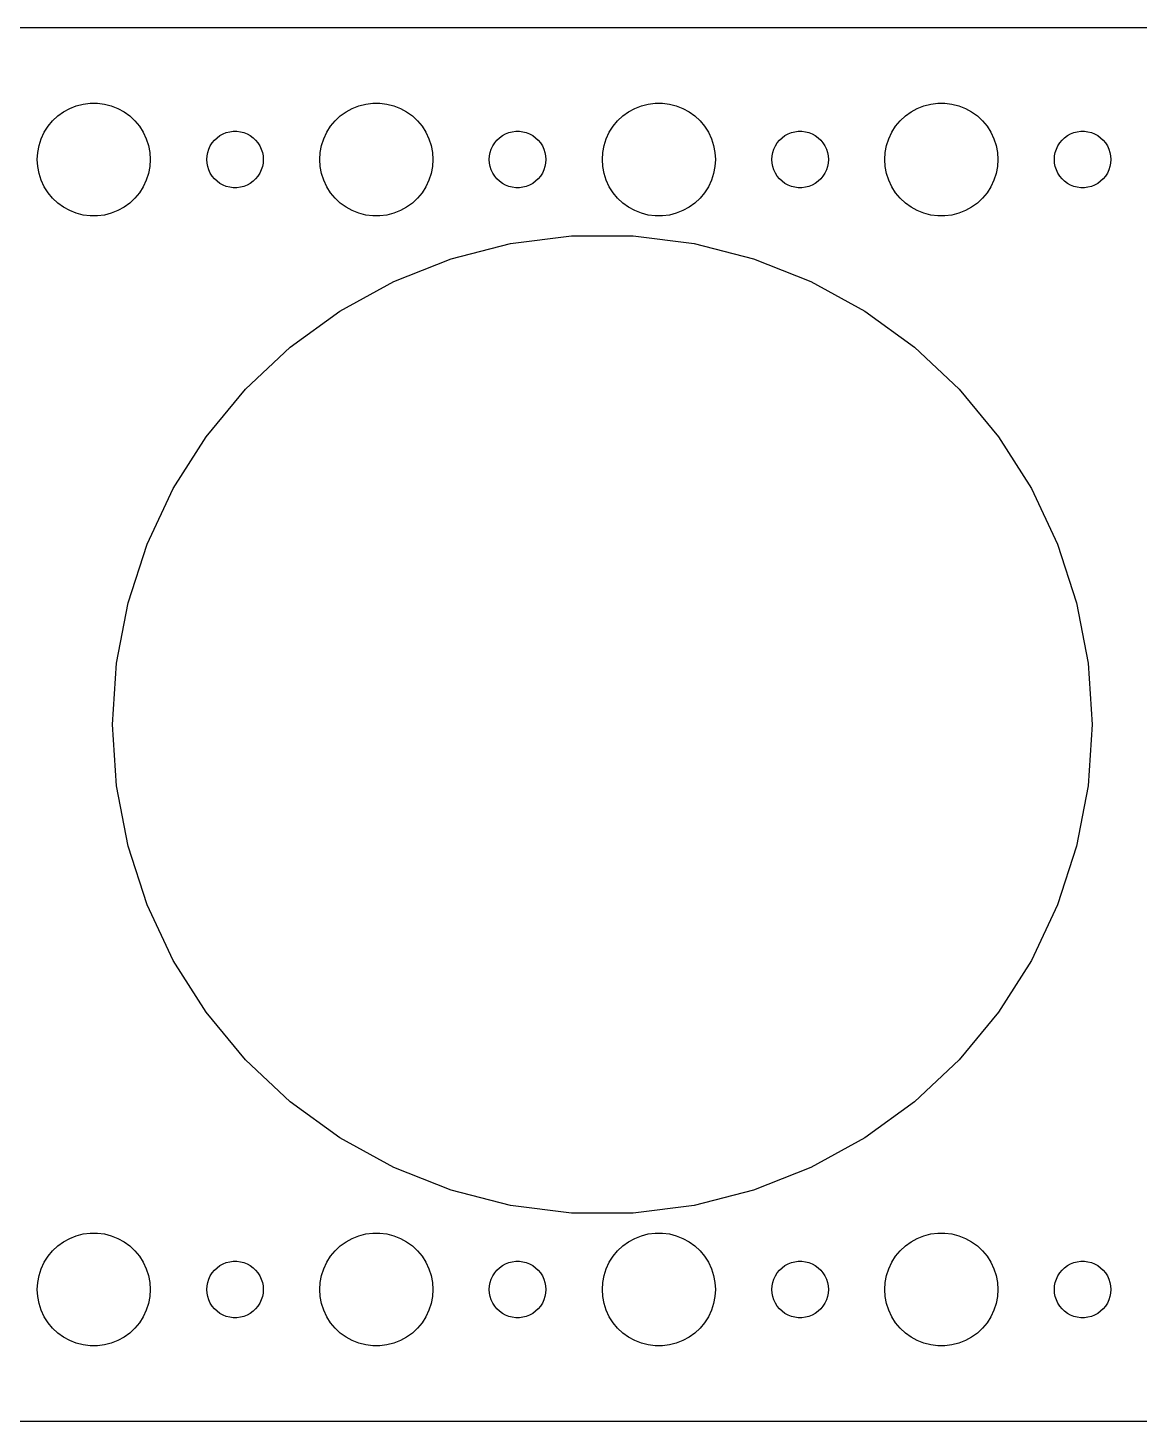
# Model space of a CAD drawing. Header units: metres. Extents: x -157 to 157, y -37 to 37.
# Drawn here: x 26.5 to 85.5, y -37 to 37 of the extents above; entities that cross this region are included whole.
import ezdxf

# ---------------------------------------------------------------- set-up
doc = ezdxf.new("R2010")
doc.units = ezdxf.units.M

msp = doc.modelspace()

# ---------------------------------------------------------------- linework, layer by layer
for p, q in [((152.314, 36.9901), (-152.314, 36.9901)), ((28.3925, 32.533), (28.7227, 32.7145)), ((28.7227, 32.7145), (29.0729, 32.8532)), ((29.0729, 32.8532), (29.4379, 32.9469)), ((29.4379, 32.9469), (29.8116, 32.9941)), ((29.8116, 32.9941), (30.1884, 32.9941)), ((30.1884, 32.9941), (30.5621, 32.9469)), ((30.5621, 32.9469), (30.927, 32.8532)), ((30.927, 32.8532), (31.2773, 32.7145)), ((31.2773, 32.7145), (31.6075, 32.533)), ((43.3925, 32.533), (43.7227, 32.7145)), ((43.7227, 32.7145), (44.0729, 32.8532)), ((44.0729, 32.8532), (44.4379, 32.9469)), ((44.4379, 32.9469), (44.8116, 32.9941)), ((44.8116, 32.9941), (45.1884, 32.9941)), ((45.1884, 32.9941), (45.5621, 32.9469)), ((45.5621, 32.9469), (45.927, 32.8532)), ((45.927, 32.8532), (46.2773, 32.7145)), ((46.2773, 32.7145), (46.6075, 32.533)), ((58.3925, 32.533), (58.7227, 32.7145)), ((58.7227, 32.7145), (59.0729, 32.8532)), ((59.0729, 32.8532), (59.4379, 32.9469)), ((59.4379, 32.9469), (59.8116, 32.9941)), ((59.8116, 32.9941), (60.1884, 32.9941)), ((60.1884, 32.9941), (60.5621, 32.9469)), ((60.5621, 32.9469), (60.927, 32.8532)), ((60.927, 32.8532), (61.2773, 32.7145)), ((61.2773, 32.7145), (61.6075, 32.533)), ((73.3925, 32.533), (73.7227, 32.7145)), ((73.7227, 32.7145), (74.073, 32.8532)), ((74.073, 32.8532), (74.4379, 32.9469)), ((74.4379, 32.9469), (74.8116, 32.9941)), ((74.8116, 32.9941), (75.1884, 32.9941)), ((75.1884, 32.9941), (75.5621, 32.9469)), ((75.5621, 32.9469), (75.927, 32.8532)), ((75.927, 32.8532), (76.2773, 32.7145)), ((76.2773, 32.7145), (76.6075, 32.533)), ((27.5729, 31.7634), (27.8131, 32.0536)), ((27.8131, 32.0536), (28.0877, 32.3115)), ((28.0877, 32.3115), (28.3925, 32.533)), ((31.6075, 32.533), (31.9123, 32.3115)), ((31.9123, 32.3115), (32.1869, 32.0536)), ((32.1869, 32.0536), (32.427, 31.7634)), ((42.5729, 31.7634), (42.8131, 32.0536)), ((42.8131, 32.0536), (43.0877, 32.3115)), ((43.0877, 32.3115), (43.3925, 32.533)), ((46.6075, 32.533), (46.9123, 32.3115)), ((46.9123, 32.3115), (47.1869, 32.0536)), ((47.1869, 32.0536), (47.427, 31.7634)), ((57.5729, 31.7634), (57.8131, 32.0536)), ((57.8131, 32.0536), (58.0877, 32.3115)), ((58.0877, 32.3115), (58.3925, 32.533)), ((61.6075, 32.533), (61.9123, 32.3115)), ((61.9123, 32.3115), (62.1869, 32.0536)), ((62.1869, 32.0536), (62.427, 31.7634)), ((72.573, 31.7634), (72.8131, 32.0536)), ((72.8131, 32.0536), (73.0877, 32.3115)), ((73.0877, 32.3115), (73.3925, 32.533)), ((76.6075, 32.533), (76.9123, 32.3115)), ((76.9123, 32.3115), (77.1869, 32.0536)), ((77.1869, 32.0536), (77.427, 31.7634)), ((27.0942, 30.7461), (27.2107, 31.1044)), ((27.2107, 31.1044), (27.3711, 31.4453)), ((27.3711, 31.4453), (27.5729, 31.7634)), ((32.427, 31.7634), (32.6289, 31.4453)), ((32.6289, 31.4453), (32.7893, 31.1044)), ((32.7893, 31.1044), (32.9057, 30.7461)), ((36.4065, 31.0268), (36.5439, 31.1558)), ((36.5439, 31.1558), (36.6963, 31.2665)), ((36.6963, 31.2665), (36.8613, 31.3572)), ((36.8613, 31.3572), (37.0365, 31.4266)), ((37.0365, 31.4266), (37.2189, 31.4734)), ((37.2189, 31.4734), (37.4058, 31.497)), ((37.4058, 31.497), (37.5942, 31.497)), ((37.5942, 31.497), (37.7811, 31.4734)), ((37.7811, 31.4734), (37.9635, 31.4266)), ((37.9635, 31.4266), (38.1387, 31.3572)), ((38.1387, 31.3572), (38.3037, 31.2665)), ((38.3037, 31.2665), (38.4561, 31.1558)), ((38.4561, 31.1558), (38.5934, 31.0268)), ((42.0942, 30.7461), (42.2107, 31.1044)), ((42.2107, 31.1044), (42.3711, 31.4453)), ((42.3711, 31.4453), (42.5729, 31.7634)), ((47.427, 31.7634), (47.6289, 31.4453)), ((47.6289, 31.4453), (47.7893, 31.1044)), ((47.7893, 31.1044), (47.9057, 30.7461)), ((51.4065, 31.0268), (51.5439, 31.1558)), ((51.5439, 31.1558), (51.6963, 31.2665)), ((51.6963, 31.2665), (51.8613, 31.3572)), ((51.8613, 31.3572), (52.0365, 31.4266)), ((52.0365, 31.4266), (52.2189, 31.4734)), ((52.2189, 31.4734), (52.4058, 31.497)), ((52.4058, 31.497), (52.5942, 31.497)), ((52.5942, 31.497), (52.7811, 31.4734)), ((52.7811, 31.4734), (52.9635, 31.4266)), ((52.9635, 31.4266), (53.1387, 31.3572)), ((53.1387, 31.3572), (53.3037, 31.2665)), ((53.3037, 31.2665), (53.4561, 31.1558)), ((53.4561, 31.1558), (53.5934, 31.0268)), ((57.0942, 30.7461), (57.2107, 31.1044)), ((57.2107, 31.1044), (57.3711, 31.4453)), ((57.3711, 31.4453), (57.5729, 31.7634)), ((62.427, 31.7634), (62.6289, 31.4453)), ((62.6289, 31.4453), (62.7893, 31.1044)), ((62.7893, 31.1044), (62.9057, 30.7461)), ((66.4065, 31.0268), (66.5439, 31.1558)), ((66.5439, 31.1558), (66.6963, 31.2665)), ((66.6963, 31.2665), (66.8613, 31.3572)), ((66.8613, 31.3572), (67.0365, 31.4266)), ((67.0365, 31.4266), (67.2189, 31.4734)), ((67.2189, 31.4734), (67.4058, 31.497)), ((67.4058, 31.497), (67.5942, 31.497)), ((67.5942, 31.497), (67.7811, 31.4734)), ((67.7811, 31.4734), (67.9635, 31.4266)), ((67.9635, 31.4266), (68.1387, 31.3572)), ((68.1387, 31.3572), (68.3037, 31.2665)), ((68.3037, 31.2665), (68.4561, 31.1558)), ((68.4561, 31.1558), (68.5934, 31.0268)), ((72.0943, 30.7461), (72.2107, 31.1044)), ((72.2107, 31.1044), (72.3711, 31.4453)), ((72.3711, 31.4453), (72.573, 31.7634)), ((77.427, 31.7634), (77.6289, 31.4453)), ((77.6289, 31.4453), (77.7893, 31.1044)), ((77.7893, 31.1044), (77.9057, 30.7461)), ((81.4065, 31.0268), (81.5439, 31.1558)), ((81.5439, 31.1558), (81.6963, 31.2665)), ((81.6963, 31.2665), (81.8613, 31.3572)), ((81.8613, 31.3572), (82.0365, 31.4266)), ((82.0365, 31.4266), (82.2189, 31.4734)), ((82.2189, 31.4734), (82.4058, 31.497)), ((82.4058, 31.497), (82.5942, 31.497)), ((82.5942, 31.497), (82.7811, 31.4734)), ((82.7811, 31.4734), (82.9635, 31.4266)), ((82.9635, 31.4266), (83.1387, 31.3572)), ((83.1387, 31.3572), (83.3037, 31.2665)), ((83.3037, 31.2665), (83.4561, 31.1558)), ((83.4561, 31.1558), (83.5934, 31.0268)), ((27, 30), (27.0237, 30.376)), ((27.0237, 30.376), (27.0942, 30.7461)), ((32.9057, 30.7461), (32.9763, 30.376)), ((32.9763, 30.376), (33, 30)), ((36.0118, 30.188), (36.0471, 30.373)), ((36.0471, 30.373), (36.1053, 30.5522)), ((36.1053, 30.5522), (36.1855, 30.7226)), ((36.1855, 30.7226), (36.2865, 30.8817)), ((36.2865, 30.8817), (36.4065, 31.0268)), ((38.5934, 31.0268), (38.7135, 30.8817)), ((38.7135, 30.8817), (38.8145, 30.7226)), ((38.8145, 30.7226), (38.8947, 30.5522)), ((38.8947, 30.5522), (38.9529, 30.373)), ((38.9529, 30.373), (38.9882, 30.188)), ((42, 30), (42.0237, 30.376)), ((42.0237, 30.376), (42.0942, 30.7461)), ((47.9057, 30.7461), (47.9763, 30.376)), ((47.9763, 30.376), (48, 30)), ((51.0118, 30.188), (51.0471, 30.373)), ((51.0471, 30.373), (51.1053, 30.5522)), ((51.1053, 30.5522), (51.1855, 30.7226)), ((51.1855, 30.7226), (51.2865, 30.8817)), ((51.2865, 30.8817), (51.4065, 31.0268)), ((53.5934, 31.0268), (53.7135, 30.8817)), ((53.7135, 30.8817), (53.8145, 30.7226)), ((53.8145, 30.7226), (53.8947, 30.5522)), ((53.8947, 30.5522), (53.9529, 30.373)), ((53.9529, 30.373), (53.9882, 30.188)), ((57, 30), (57.0237, 30.376)), ((57.0237, 30.376), (57.0942, 30.7461)), ((62.9057, 30.7461), (62.9763, 30.376)), ((62.9763, 30.376), (63, 30)), ((66.0118, 30.188), (66.0471, 30.373)), ((66.0471, 30.373), (66.1053, 30.5522)), ((66.1053, 30.5522), (66.1855, 30.7226)), ((66.1855, 30.7226), (66.2865, 30.8817)), ((66.2865, 30.8817), (66.4065, 31.0268)), ((68.5934, 31.0268), (68.7135, 30.8817)), ((68.7135, 30.8817), (68.8145, 30.7226)), ((68.8145, 30.7226), (68.8947, 30.5522)), ((68.8947, 30.5522), (68.9529, 30.373)), ((68.9529, 30.373), (68.9882, 30.188)), ((72, 30), (72.0237, 30.376)), ((72.0237, 30.376), (72.0943, 30.7461)), ((77.9057, 30.7461), (77.9763, 30.376)), ((77.9763, 30.376), (78, 30)), ((81.0118, 30.188), (81.0471, 30.373)), ((81.0471, 30.373), (81.1053, 30.5522)), ((81.1053, 30.5522), (81.1855, 30.7226)), ((81.1855, 30.7226), (81.2865, 30.8817)), ((81.2865, 30.8817), (81.4065, 31.0268)), ((83.5934, 31.0268), (83.7135, 30.8817)), ((83.7135, 30.8817), (83.8145, 30.7226)), ((83.8145, 30.7226), (83.8947, 30.5522)), ((83.8947, 30.5522), (83.9529, 30.373)), ((83.9529, 30.373), (83.9882, 30.188)), ((27.0237, 29.624), (27, 30)), ((27.0942, 29.2539), (27.0237, 29.624)), ((32.9763, 29.624), (32.9057, 29.2539)), ((33, 30), (32.9763, 29.624)), ((36, 30), (36.0118, 30.188)), ((36.0118, 29.812), (36, 30)), ((36.0471, 29.627), (36.0118, 29.812)), ((36.1053, 29.4478), (36.0471, 29.627)), ((38.9529, 29.627), (38.8947, 29.4478)), ((38.9882, 29.812), (38.9529, 29.627)), ((38.9882, 30.188), (39, 30)), ((39, 30), (38.9882, 29.812)), ((42.0237, 29.624), (42, 30)), ((42.0942, 29.2539), (42.0237, 29.624)), ((47.9763, 29.624), (47.9057, 29.2539)), ((48, 30), (47.9763, 29.624)), ((51, 30), (51.0118, 30.188)), ((51.0118, 29.812), (51, 30)), ((51.0471, 29.627), (51.0118, 29.812)), ((51.1053, 29.4478), (51.0471, 29.627)), ((53.9529, 29.627), (53.8947, 29.4478)), ((53.9882, 29.812), (53.9529, 29.627)), ((53.9882, 30.188), (54, 30)), ((54, 30), (53.9882, 29.812)), ((57.0237, 29.624), (57, 30)), ((57.0942, 29.2539), (57.0237, 29.624)), ((62.9763, 29.624), (62.9057, 29.2539)), ((63, 30), (62.9763, 29.624)), ((66, 30), (66.0118, 30.188)), ((66.0118, 29.812), (66, 30)), ((66.0471, 29.627), (66.0118, 29.812)), ((66.1053, 29.4478), (66.0471, 29.627)), ((68.9529, 29.627), (68.8947, 29.4478)), ((68.9882, 29.812), (68.9529, 29.627)), ((68.9882, 30.188), (69, 30)), ((69, 30), (68.9882, 29.812)), ((72.0237, 29.624), (72, 30)), ((72.0943, 29.2539), (72.0237, 29.624)), ((77.9763, 29.624), (77.9057, 29.2539)), ((78, 30), (77.9763, 29.624)), ((81, 30), (81.0118, 30.188)), ((81.0118, 29.812), (81, 30)), ((81.0471, 29.627), (81.0118, 29.812)), ((81.1053, 29.4478), (81.0471, 29.627)), ((83.9529, 29.627), (83.8947, 29.4478)), ((83.9882, 29.812), (83.9529, 29.627)), ((83.9882, 30.188), (84, 30)), ((84, 30), (83.9882, 29.812)), ((27.2107, 28.8956), (27.0942, 29.2539)), ((27.3711, 28.5547), (27.2107, 28.8956)), ((32.7893, 28.8956), (32.6289, 28.5547)), ((32.9057, 29.2539), (32.7893, 28.8956)), ((36.1855, 29.2774), (36.1053, 29.4478)), ((36.2865, 29.1183), (36.1855, 29.2774)), ((36.4065, 28.9732), (36.2865, 29.1183)), ((36.5439, 28.8442), (36.4065, 28.9732)), ((38.5934, 28.9732), (38.4561, 28.8442)), ((38.7135, 29.1183), (38.5934, 28.9732)), ((38.8145, 29.2774), (38.7135, 29.1183)), ((38.8947, 29.4478), (38.8145, 29.2774)), ((42.2107, 28.8956), (42.0942, 29.2539)), ((42.3711, 28.5547), (42.2107, 28.8956)), ((47.7893, 28.8956), (47.6289, 28.5547)), ((47.9057, 29.2539), (47.7893, 28.8956)), ((51.1855, 29.2774), (51.1053, 29.4478)), ((51.2865, 29.1183), (51.1855, 29.2774)), ((51.4065, 28.9732), (51.2865, 29.1183)), ((51.5439, 28.8442), (51.4065, 28.9732)), ((53.5934, 28.9732), (53.4561, 28.8442)), ((53.7135, 29.1183), (53.5934, 28.9732)), ((53.8145, 29.2774), (53.7135, 29.1183)), ((53.8947, 29.4478), (53.8145, 29.2774)), ((57.2107, 28.8956), (57.0942, 29.2539)), ((57.3711, 28.5547), (57.2107, 28.8956)), ((62.7893, 28.8956), (62.6289, 28.5547)), ((62.9057, 29.2539), (62.7893, 28.8956)), ((66.1855, 29.2774), (66.1053, 29.4478)), ((66.2865, 29.1183), (66.1855, 29.2774)), ((66.4065, 28.9732), (66.2865, 29.1183)), ((66.5439, 28.8442), (66.4065, 28.9732)), ((68.5934, 28.9732), (68.4561, 28.8442)), ((68.7135, 29.1183), (68.5934, 28.9732)), ((68.8145, 29.2774), (68.7135, 29.1183)), ((68.8947, 29.4478), (68.8145, 29.2774)), ((72.2107, 28.8956), (72.0943, 29.2539)), ((72.3711, 28.5547), (72.2107, 28.8956)), ((77.7893, 28.8956), (77.6289, 28.5547)), ((77.9057, 29.2539), (77.7893, 28.8956)), ((81.1855, 29.2774), (81.1053, 29.4478)), ((81.2865, 29.1183), (81.1855, 29.2774)), ((81.4065, 28.9732), (81.2865, 29.1183)), ((81.5439, 28.8442), (81.4065, 28.9732)), ((83.5934, 28.9732), (83.4561, 28.8442)), ((83.7135, 29.1183), (83.5934, 28.9732)), ((83.8145, 29.2774), (83.7135, 29.1183)), ((83.8947, 29.4478), (83.8145, 29.2774)), ((27.5729, 28.2366), (27.3711, 28.5547)), ((27.8131, 27.9464), (27.5729, 28.2366)), ((32.427, 28.2366), (32.1869, 27.9464)), ((32.6289, 28.5547), (32.427, 28.2366)), ((36.6963, 28.7335), (36.5439, 28.8442)), ((36.8613, 28.6427), (36.6963, 28.7335)), ((37.0365, 28.5734), (36.8613, 28.6427)), ((37.2189, 28.5266), (37.0365, 28.5734)), ((37.4058, 28.503), (37.2189, 28.5266)), ((37.5942, 28.503), (37.4058, 28.503)), ((37.7811, 28.5266), (37.5942, 28.503)), ((37.9635, 28.5734), (37.7811, 28.5266)), ((38.1387, 28.6427), (37.9635, 28.5734)), ((38.3037, 28.7335), (38.1387, 28.6427)), ((38.4561, 28.8442), (38.3037, 28.7335)), ((42.5729, 28.2366), (42.3711, 28.5547)), ((42.8131, 27.9464), (42.5729, 28.2366)), ((47.427, 28.2366), (47.1869, 27.9464)), ((47.6289, 28.5547), (47.427, 28.2366)), ((51.6963, 28.7335), (51.5439, 28.8442)), ((51.8613, 28.6427), (51.6963, 28.7335)), ((52.0365, 28.5734), (51.8613, 28.6427)), ((52.2189, 28.5266), (52.0365, 28.5734)), ((52.4058, 28.503), (52.2189, 28.5266)), ((52.5942, 28.503), (52.4058, 28.503)), ((52.7811, 28.5266), (52.5942, 28.503)), ((52.9635, 28.5734), (52.7811, 28.5266)), ((53.1387, 28.6427), (52.9635, 28.5734)), ((53.3037, 28.7335), (53.1387, 28.6427)), ((53.4561, 28.8442), (53.3037, 28.7335)), ((57.5729, 28.2366), (57.3711, 28.5547)), ((57.8131, 27.9464), (57.5729, 28.2366)), ((62.427, 28.2366), (62.1869, 27.9464)), ((62.6289, 28.5547), (62.427, 28.2366)), ((66.6963, 28.7335), (66.5439, 28.8442)), ((66.8613, 28.6427), (66.6963, 28.7335)), ((67.0365, 28.5734), (66.8613, 28.6427)), ((67.2189, 28.5266), (67.0365, 28.5734)), ((67.4058, 28.503), (67.2189, 28.5266)), ((67.5942, 28.503), (67.4058, 28.503)), ((67.7811, 28.5266), (67.5942, 28.503)), ((67.9635, 28.5734), (67.7811, 28.5266)), ((68.1387, 28.6427), (67.9635, 28.5734)), ((68.3037, 28.7335), (68.1387, 28.6427)), ((68.4561, 28.8442), (68.3037, 28.7335)), ((72.573, 28.2366), (72.3711, 28.5547)), ((72.8131, 27.9464), (72.573, 28.2366)), ((77.427, 28.2366), (77.1869, 27.9464)), ((77.6289, 28.5547), (77.427, 28.2366)), ((81.6963, 28.7335), (81.5439, 28.8442)), ((81.8613, 28.6427), (81.6963, 28.7335)), ((82.0365, 28.5734), (81.8613, 28.6427)), ((82.2189, 28.5266), (82.0365, 28.5734)), ((82.4058, 28.503), (82.2189, 28.5266)), ((82.5942, 28.503), (82.4058, 28.503)), ((82.7811, 28.5266), (82.5942, 28.503)), ((82.9635, 28.5734), (82.7811, 28.5266)), ((83.1387, 28.6427), (82.9635, 28.5734)), ((83.3037, 28.7335), (83.1387, 28.6427)), ((83.4561, 28.8442), (83.3037, 28.7335)), ((28.0877, 27.6884), (27.8131, 27.9464)), ((28.3925, 27.467), (28.0877, 27.6884)), ((28.7227, 27.2855), (28.3925, 27.467)), ((31.6075, 27.467), (31.2773, 27.2855)), ((31.9123, 27.6884), (31.6075, 27.467)), ((32.1869, 27.9464), (31.9123, 27.6884)), ((43.0877, 27.6884), (42.8131, 27.9464)), ((43.3925, 27.467), (43.0877, 27.6884)), ((43.7227, 27.2855), (43.3925, 27.467)), ((46.6075, 27.467), (46.2773, 27.2855)), ((46.9123, 27.6884), (46.6075, 27.467)), ((47.1869, 27.9464), (46.9123, 27.6884)), ((58.0877, 27.6884), (57.8131, 27.9464)), ((58.3925, 27.467), (58.0877, 27.6884)), ((58.7227, 27.2855), (58.3925, 27.467)), ((61.6075, 27.467), (61.2773, 27.2855)), ((61.9123, 27.6884), (61.6075, 27.467)), ((62.1869, 27.9464), (61.9123, 27.6884)), ((73.0877, 27.6884), (72.8131, 27.9464)), ((73.3925, 27.467), (73.0877, 27.6884)), ((73.7227, 27.2855), (73.3925, 27.467)), ((76.6075, 27.467), (76.2773, 27.2855)), ((76.9123, 27.6884), (76.6075, 27.467)), ((77.1869, 27.9464), (76.9123, 27.6884)), ((29.0729, 27.1468), (28.7227, 27.2855)), ((29.4379, 27.0531), (29.0729, 27.1468)), ((29.8116, 27.0059), (29.4379, 27.0531)), ((30.1884, 27.0059), (29.8116, 27.0059)), ((30.5621, 27.0531), (30.1884, 27.0059)), ((30.927, 27.1468), (30.5621, 27.0531)), ((31.2773, 27.2855), (30.927, 27.1468)), ((44.0729, 27.1468), (43.7227, 27.2855)), ((44.4379, 27.0531), (44.0729, 27.1468)), ((44.8116, 27.0059), (44.4379, 27.0531)), ((45.1884, 27.0059), (44.8116, 27.0059)), ((45.5621, 27.0531), (45.1884, 27.0059)), ((45.927, 27.1468), (45.5621, 27.0531)), ((46.2773, 27.2855), (45.927, 27.1468)), ((59.0729, 27.1468), (58.7227, 27.2855)), ((59.4379, 27.0531), (59.0729, 27.1468)), ((59.8116, 27.0059), (59.4379, 27.0531)), ((60.1884, 27.0059), (59.8116, 27.0059)), ((60.5621, 27.0531), (60.1884, 27.0059)), ((60.927, 27.1468), (60.5621, 27.0531)), ((61.2773, 27.2855), (60.927, 27.1468)), ((74.073, 27.1468), (73.7227, 27.2855)), ((74.4379, 27.0531), (74.073, 27.1468)), ((74.8116, 27.0059), (74.4379, 27.0531)), ((75.1884, 27.0059), (74.8116, 27.0059)), ((75.5621, 27.0531), (75.1884, 27.0059)), ((75.927, 27.1468), (75.5621, 27.0531)), ((76.2773, 27.2855), (75.927, 27.1468)), ((52.1281, 25.5395), (55.3674, 25.9487)), ((55.3674, 25.9487), (58.6326, 25.9487)), ((58.6326, 25.9487), (61.8719, 25.5395)), ((48.9655, 24.7275), (52.1281, 25.5395)), ((61.8719, 25.5395), (65.0344, 24.7275)), ((45.9297, 23.5255), (48.9655, 24.7275)), ((65.0344, 24.7275), (68.0703, 23.5255)), ((43.0685, 21.9525), (45.9297, 23.5255)), ((68.0703, 23.5255), (70.9315, 21.9525)), ((40.427, 20.0333), (43.0685, 21.9525)), ((70.9315, 21.9525), (73.573, 20.0333)), ((38.0468, 17.7982), (40.427, 20.0333)), ((73.573, 20.0333), (75.9532, 17.7982)), ((35.9655, 15.2824), (38.0468, 17.7982)), ((75.9532, 17.7982), (78.0344, 15.2824)), ((34.216, 12.5256), (35.9655, 15.2824)), ((78.0344, 15.2824), (79.784, 12.5256)), ((32.8258, 9.57123), (34.216, 12.5256)), ((79.784, 12.5256), (81.1742, 9.57123)), ((31.8168, 6.46593), (32.8258, 9.57123)), ((81.1742, 9.57123), (82.1832, 6.46593)), ((31.205, 3.25865), (31.8168, 6.46593)), ((82.1832, 6.46593), (82.795, 3.25865)), ((31, 0), (31.205, 3.25865)), ((82.795, 3.25865), (83, 0)), ((31.205, -3.25865), (31, 0)), ((83, 0), (82.795, -3.25865)), ((31.8168, -6.46593), (31.205, -3.25865)), ((82.795, -3.25865), (82.1832, -6.46593)), ((32.8258, -9.57123), (31.8168, -6.46593)), ((82.1832, -6.46593), (81.1742, -9.57123)), ((34.216, -12.5256), (32.8258, -9.57123)), ((81.1742, -9.57123), (79.784, -12.5256)), ((35.9655, -15.2824), (34.216, -12.5256)), ((79.784, -12.5256), (78.0344, -15.2824)), ((38.0468, -17.7982), (35.9655, -15.2824)), ((78.0344, -15.2824), (75.9532, -17.7982)), ((40.427, -20.0333), (38.0468, -17.7982)), ((75.9532, -17.7982), (73.573, -20.0333)), ((43.0685, -21.9525), (40.427, -20.0333)), ((73.573, -20.0333), (70.9315, -21.9525)), ((45.9297, -23.5255), (43.0685, -21.9525)), ((70.9315, -21.9525), (68.0703, -23.5255)), ((48.9655, -24.7275), (45.9297, -23.5255)), ((68.0703, -23.5255), (65.0344, -24.7275)), ((52.1281, -25.5395), (48.9655, -24.7275)), ((65.0344, -24.7275), (61.8719, -25.5395)), ((55.3674, -25.9487), (52.1281, -25.5395)), ((61.8719, -25.5395), (58.6326, -25.9487)), ((58.6326, -25.9487), (55.3674, -25.9487)), ((28.3925, -27.467), (28.7227, -27.2855)), ((28.7227, -27.2855), (29.0729, -27.1468)), ((29.0729, -27.1468), (29.4379, -27.0531)), ((29.4379, -27.0531), (29.8116, -27.0059)), ((29.8116, -27.0059), (30.1884, -27.0059)), ((30.1884, -27.0059), (30.5621, -27.0531)), ((30.5621, -27.0531), (30.927, -27.1468)), ((30.927, -27.1468), (31.2773, -27.2855)), ((31.2773, -27.2855), (31.6075, -27.467)), ((43.3925, -27.467), (43.7227, -27.2855)), ((43.7227, -27.2855), (44.0729, -27.1468)), ((44.0729, -27.1468), (44.4379, -27.0531)), ((44.4379, -27.0531), (44.8116, -27.0059)), ((44.8116, -27.0059), (45.1884, -27.0059)), ((45.1884, -27.0059), (45.5621, -27.0531)), ((45.5621, -27.0531), (45.927, -27.1468)), ((45.927, -27.1468), (46.2773, -27.2855)), ((46.2773, -27.2855), (46.6075, -27.467)), ((58.3925, -27.467), (58.7227, -27.2855)), ((58.7227, -27.2855), (59.0729, -27.1468)), ((59.0729, -27.1468), (59.4379, -27.0531)), ((59.4379, -27.0531), (59.8116, -27.0059)), ((59.8116, -27.0059), (60.1884, -27.0059)), ((60.1884, -27.0059), (60.5621, -27.0531)), ((60.5621, -27.0531), (60.927, -27.1468)), ((60.927, -27.1468), (61.2773, -27.2855)), ((61.2773, -27.2855), (61.6075, -27.467)), ((73.3925, -27.467), (73.7227, -27.2855)), ((73.7227, -27.2855), (74.073, -27.1468)), ((74.073, -27.1468), (74.4379, -27.0531)), ((74.4379, -27.0531), (74.8116, -27.0059)), ((74.8116, -27.0059), (75.1884, -27.0059)), ((75.1884, -27.0059), (75.5621, -27.0531)), ((75.5621, -27.0531), (75.927, -27.1468)), ((75.927, -27.1468), (76.2773, -27.2855)), ((76.2773, -27.2855), (76.6075, -27.467)), ((27.5729, -28.2366), (27.8131, -27.9464)), ((27.8131, -27.9464), (28.0877, -27.6884)), ((28.0877, -27.6884), (28.3925, -27.467)), ((31.6075, -27.467), (31.9123, -27.6884)), ((31.9123, -27.6884), (32.1869, -27.9464)), ((32.1869, -27.9464), (32.427, -28.2366)), ((42.5729, -28.2366), (42.8131, -27.9464)), ((42.8131, -27.9464), (43.0877, -27.6884)), ((43.0877, -27.6884), (43.3925, -27.467)), ((46.6075, -27.467), (46.9123, -27.6884)), ((46.9123, -27.6884), (47.1869, -27.9464)), ((47.1869, -27.9464), (47.427, -28.2366)), ((57.5729, -28.2366), (57.8131, -27.9464)), ((57.8131, -27.9464), (58.0877, -27.6884)), ((58.0877, -27.6884), (58.3925, -27.467)), ((61.6075, -27.467), (61.9123, -27.6884)), ((61.9123, -27.6884), (62.1869, -27.9464)), ((62.1869, -27.9464), (62.427, -28.2366)), ((72.573, -28.2366), (72.8131, -27.9464)), ((72.8131, -27.9464), (73.0877, -27.6884)), ((73.0877, -27.6884), (73.3925, -27.467)), ((76.6075, -27.467), (76.9123, -27.6884)), ((76.9123, -27.6884), (77.1869, -27.9464)), ((77.1869, -27.9464), (77.427, -28.2366)), ((27.2107, -28.8956), (27.3711, -28.5547)), ((27.3711, -28.5547), (27.5729, -28.2366)), ((32.427, -28.2366), (32.6289, -28.5547)), ((32.6289, -28.5547), (32.7893, -28.8956)), ((36.4065, -28.9732), (36.5439, -28.8442)), ((36.5439, -28.8442), (36.6963, -28.7335)), ((36.6963, -28.7335), (36.8613, -28.6427)), ((36.8613, -28.6427), (37.0365, -28.5734)), ((37.0365, -28.5734), (37.2189, -28.5266)), ((37.2189, -28.5266), (37.4058, -28.503)), ((37.4058, -28.503), (37.5942, -28.503)), ((37.5942, -28.503), (37.7811, -28.5266)), ((37.7811, -28.5266), (37.9635, -28.5734)), ((37.9635, -28.5734), (38.1387, -28.6427)), ((38.1387, -28.6427), (38.3037, -28.7335)), ((38.3037, -28.7335), (38.4561, -28.8442)), ((38.4561, -28.8442), (38.5934, -28.9732)), ((42.2107, -28.8956), (42.3711, -28.5547)), ((42.3711, -28.5547), (42.5729, -28.2366)), ((47.427, -28.2366), (47.6289, -28.5547)), ((47.6289, -28.5547), (47.7893, -28.8956)), ((51.4065, -28.9732), (51.5439, -28.8442)), ((51.5439, -28.8442), (51.6963, -28.7335)), ((51.6963, -28.7335), (51.8613, -28.6427)), ((51.8613, -28.6427), (52.0365, -28.5734)), ((52.0365, -28.5734), (52.2189, -28.5266)), ((52.2189, -28.5266), (52.4058, -28.503)), ((52.4058, -28.503), (52.5942, -28.503)), ((52.5942, -28.503), (52.7811, -28.5266)), ((52.7811, -28.5266), (52.9635, -28.5734)), ((52.9635, -28.5734), (53.1387, -28.6427)), ((53.1387, -28.6427), (53.3037, -28.7335)), ((53.3037, -28.7335), (53.4561, -28.8442)), ((53.4561, -28.8442), (53.5934, -28.9732)), ((57.2107, -28.8956), (57.3711, -28.5547)), ((57.3711, -28.5547), (57.5729, -28.2366)), ((62.427, -28.2366), (62.6289, -28.5547)), ((62.6289, -28.5547), (62.7893, -28.8956)), ((66.4065, -28.9732), (66.5439, -28.8442)), ((66.5439, -28.8442), (66.6963, -28.7335)), ((66.6963, -28.7335), (66.8613, -28.6427)), ((66.8613, -28.6427), (67.0365, -28.5734)), ((67.0365, -28.5734), (67.2189, -28.5266)), ((67.2189, -28.5266), (67.4058, -28.503)), ((67.4058, -28.503), (67.5942, -28.503)), ((67.5942, -28.503), (67.7811, -28.5266)), ((67.7811, -28.5266), (67.9635, -28.5734)), ((67.9635, -28.5734), (68.1387, -28.6427)), ((68.1387, -28.6427), (68.3037, -28.7335)), ((68.3037, -28.7335), (68.4561, -28.8442)), ((68.4561, -28.8442), (68.5934, -28.9732)), ((72.2107, -28.8956), (72.3711, -28.5547)), ((72.3711, -28.5547), (72.573, -28.2366)), ((77.427, -28.2366), (77.6289, -28.5547)), ((77.6289, -28.5547), (77.7893, -28.8956)), ((81.4065, -28.9732), (81.5439, -28.8442)), ((81.5439, -28.8442), (81.6963, -28.7335)), ((81.6963, -28.7335), (81.8613, -28.6427)), ((81.8613, -28.6427), (82.0365, -28.5734)), ((82.0365, -28.5734), (82.2189, -28.5266)), ((82.2189, -28.5266), (82.4058, -28.503)), ((82.4058, -28.503), (82.5942, -28.503)), ((82.5942, -28.503), (82.7811, -28.5266)), ((82.7811, -28.5266), (82.9635, -28.5734)), ((82.9635, -28.5734), (83.1387, -28.6427)), ((83.1387, -28.6427), (83.3037, -28.7335)), ((83.3037, -28.7335), (83.4561, -28.8442)), ((83.4561, -28.8442), (83.5934, -28.9732)), ((27.0237, -29.624), (27.0942, -29.2539)), ((27.0942, -29.2539), (27.2107, -28.8956)), ((32.7893, -28.8956), (32.9057, -29.2539)), ((32.9057, -29.2539), (32.9763, -29.624)), ((36.0471, -29.627), (36.1053, -29.4478)), ((36.1053, -29.4478), (36.1855, -29.2774)), ((36.1855, -29.2774), (36.2865, -29.1183)), ((36.2865, -29.1183), (36.4065, -28.9732)), ((38.5934, -28.9732), (38.7135, -29.1183)), ((38.7135, -29.1183), (38.8145, -29.2774)), ((38.8145, -29.2774), (38.8947, -29.4478)), ((38.8947, -29.4478), (38.9529, -29.627)), ((42.0237, -29.624), (42.0942, -29.2539)), ((42.0942, -29.2539), (42.2107, -28.8956)), ((47.7893, -28.8956), (47.9057, -29.2539)), ((47.9057, -29.2539), (47.9763, -29.624)), ((51.0471, -29.627), (51.1053, -29.4478)), ((51.1053, -29.4478), (51.1855, -29.2774)), ((51.1855, -29.2774), (51.2865, -29.1183)), ((51.2865, -29.1183), (51.4065, -28.9732)), ((53.5934, -28.9732), (53.7135, -29.1183)), ((53.7135, -29.1183), (53.8145, -29.2774)), ((53.8145, -29.2774), (53.8947, -29.4478)), ((53.8947, -29.4478), (53.9529, -29.627)), ((57.0237, -29.624), (57.0942, -29.2539)), ((57.0942, -29.2539), (57.2107, -28.8956)), ((62.7893, -28.8956), (62.9057, -29.2539)), ((62.9057, -29.2539), (62.9763, -29.624)), ((66.0471, -29.627), (66.1053, -29.4478)), ((66.1053, -29.4478), (66.1855, -29.2774)), ((66.1855, -29.2774), (66.2865, -29.1183)), ((66.2865, -29.1183), (66.4065, -28.9732)), ((68.5934, -28.9732), (68.7135, -29.1183)), ((68.7135, -29.1183), (68.8145, -29.2774)), ((68.8145, -29.2774), (68.8947, -29.4478)), ((68.8947, -29.4478), (68.9529, -29.627)), ((72.0237, -29.624), (72.0943, -29.2539)), ((72.0943, -29.2539), (72.2107, -28.8956)), ((77.7893, -28.8956), (77.9057, -29.2539)), ((77.9057, -29.2539), (77.9763, -29.624)), ((81.0471, -29.627), (81.1053, -29.4478)), ((81.1053, -29.4478), (81.1855, -29.2774)), ((81.1855, -29.2774), (81.2865, -29.1183)), ((81.2865, -29.1183), (81.4065, -28.9732)), ((83.5934, -28.9732), (83.7135, -29.1183)), ((83.7135, -29.1183), (83.8145, -29.2774)), ((83.8145, -29.2774), (83.8947, -29.4478)), ((83.8947, -29.4478), (83.9529, -29.627)), ((27, -30), (27.0237, -29.624)), ((27.0237, -30.376), (27, -30)), ((32.9763, -29.624), (33, -30)), ((33, -30), (32.9763, -30.376)), ((36, -30), (36.0118, -29.812)), ((36.0118, -30.188), (36, -30)), ((36.0118, -29.812), (36.0471, -29.627)), ((36.0471, -30.373), (36.0118, -30.188)), ((38.9529, -29.627), (38.9882, -29.812)), ((38.9882, -30.188), (38.9529, -30.373)), ((38.9882, -29.812), (39, -30)), ((39, -30), (38.9882, -30.188)), ((42, -30), (42.0237, -29.624)), ((42.0237, -30.376), (42, -30)), ((47.9763, -29.624), (48, -30)), ((48, -30), (47.9763, -30.376)), ((51, -30), (51.0118, -29.812)), ((51.0118, -30.188), (51, -30)), ((51.0118, -29.812), (51.0471, -29.627)), ((51.0471, -30.373), (51.0118, -30.188)), ((53.9529, -29.627), (53.9882, -29.812)), ((53.9882, -30.188), (53.9529, -30.373)), ((53.9882, -29.812), (54, -30)), ((54, -30), (53.9882, -30.188)), ((57, -30), (57.0237, -29.624)), ((57.0237, -30.376), (57, -30)), ((62.9763, -29.624), (63, -30)), ((63, -30), (62.9763, -30.376)), ((66, -30), (66.0118, -29.812)), ((66.0118, -30.188), (66, -30)), ((66.0118, -29.812), (66.0471, -29.627)), ((66.0471, -30.373), (66.0118, -30.188)), ((68.9529, -29.627), (68.9882, -29.812)), ((68.9882, -30.188), (68.9529, -30.373)), ((68.9882, -29.812), (69, -30)), ((69, -30), (68.9882, -30.188)), ((72, -30), (72.0237, -29.624)), ((72.0237, -30.376), (72, -30)), ((77.9763, -29.624), (78, -30)), ((78, -30), (77.9763, -30.376)), ((81, -30), (81.0118, -29.812)), ((81.0118, -30.188), (81, -30)), ((81.0118, -29.812), (81.0471, -29.627)), ((81.0471, -30.373), (81.0118, -30.188)), ((83.9529, -29.627), (83.9882, -29.812)), ((83.9882, -30.188), (83.9529, -30.373)), ((83.9882, -29.812), (84, -30)), ((84, -30), (83.9882, -30.188)), ((27.0942, -30.7461), (27.0237, -30.376)), ((27.2107, -31.1044), (27.0942, -30.7461)), ((32.9057, -30.7461), (32.7893, -31.1044)), ((32.9763, -30.376), (32.9057, -30.7461)), ((36.1053, -30.5522), (36.0471, -30.373)), ((36.1855, -30.7226), (36.1053, -30.5522)), ((36.2865, -30.8817), (36.1855, -30.7226)), ((36.4065, -31.0268), (36.2865, -30.8817)), ((36.5439, -31.1558), (36.4065, -31.0268)), ((38.5934, -31.0268), (38.4561, -31.1558)), ((38.7135, -30.8817), (38.5934, -31.0268)), ((38.8145, -30.7226), (38.7135, -30.8817)), ((38.8947, -30.5522), (38.8145, -30.7226)), ((38.9529, -30.373), (38.8947, -30.5522)), ((42.0942, -30.7461), (42.0237, -30.376)), ((42.2107, -31.1044), (42.0942, -30.7461)), ((47.9057, -30.7461), (47.7893, -31.1044)), ((47.9763, -30.376), (47.9057, -30.7461)), ((51.1053, -30.5522), (51.0471, -30.373)), ((51.1855, -30.7226), (51.1053, -30.5522)), ((51.2865, -30.8817), (51.1855, -30.7226)), ((51.4065, -31.0268), (51.2865, -30.8817)), ((51.5439, -31.1558), (51.4065, -31.0268)), ((53.5934, -31.0268), (53.4561, -31.1558)), ((53.7135, -30.8817), (53.5934, -31.0268)), ((53.8145, -30.7226), (53.7135, -30.8817)), ((53.8947, -30.5522), (53.8145, -30.7226)), ((53.9529, -30.373), (53.8947, -30.5522)), ((57.0942, -30.7461), (57.0237, -30.376)), ((57.2107, -31.1044), (57.0942, -30.7461)), ((62.9057, -30.7461), (62.7893, -31.1044)), ((62.9763, -30.376), (62.9057, -30.7461)), ((66.1053, -30.5522), (66.0471, -30.373)), ((66.1855, -30.7226), (66.1053, -30.5522)), ((66.2865, -30.8817), (66.1855, -30.7226)), ((66.4065, -31.0268), (66.2865, -30.8817)), ((66.5439, -31.1558), (66.4065, -31.0268)), ((68.5934, -31.0268), (68.4561, -31.1558)), ((68.7135, -30.8817), (68.5934, -31.0268)), ((68.8145, -30.7226), (68.7135, -30.8817)), ((68.8947, -30.5522), (68.8145, -30.7226)), ((68.9529, -30.373), (68.8947, -30.5522)), ((72.0943, -30.7461), (72.0237, -30.376)), ((72.2107, -31.1044), (72.0943, -30.7461)), ((77.9057, -30.7461), (77.7893, -31.1044)), ((77.9763, -30.376), (77.9057, -30.7461)), ((81.1053, -30.5522), (81.0471, -30.373)), ((81.1855, -30.7226), (81.1053, -30.5522)), ((81.2865, -30.8817), (81.1855, -30.7226)), ((81.4065, -31.0268), (81.2865, -30.8817)), ((81.5439, -31.1558), (81.4065, -31.0268)), ((83.5934, -31.0268), (83.4561, -31.1558)), ((83.7135, -30.8817), (83.5934, -31.0268)), ((83.8145, -30.7226), (83.7135, -30.8817)), ((83.8947, -30.5522), (83.8145, -30.7226)), ((83.9529, -30.373), (83.8947, -30.5522)), ((27.3711, -31.4453), (27.2107, -31.1044)), ((27.5729, -31.7634), (27.3711, -31.4453)), ((27.8131, -32.0536), (27.5729, -31.7634)), ((32.427, -31.7634), (32.1869, -32.0536)), ((32.6289, -31.4453), (32.427, -31.7634)), ((32.7893, -31.1044), (32.6289, -31.4453)), ((36.6963, -31.2665), (36.5439, -31.1558)), ((36.8613, -31.3572), (36.6963, -31.2665)), ((37.0365, -31.4266), (36.8613, -31.3572)), ((37.2189, -31.4734), (37.0365, -31.4266)), ((37.4058, -31.497), (37.2189, -31.4734)), ((37.5942, -31.497), (37.4058, -31.497)), ((37.7811, -31.4734), (37.5942, -31.497)), ((37.9635, -31.4266), (37.7811, -31.4734)), ((38.1387, -31.3572), (37.9635, -31.4266)), ((38.3037, -31.2665), (38.1387, -31.3572)), ((38.4561, -31.1558), (38.3037, -31.2665)), ((42.3711, -31.4453), (42.2107, -31.1044)), ((42.5729, -31.7634), (42.3711, -31.4453)), ((42.8131, -32.0536), (42.5729, -31.7634)), ((47.427, -31.7634), (47.1869, -32.0536)), ((47.6289, -31.4453), (47.427, -31.7634)), ((47.7893, -31.1044), (47.6289, -31.4453)), ((51.6963, -31.2665), (51.5439, -31.1558)), ((51.8613, -31.3572), (51.6963, -31.2665)), ((52.0365, -31.4266), (51.8613, -31.3572)), ((52.2189, -31.4734), (52.0365, -31.4266)), ((52.4058, -31.497), (52.2189, -31.4734)), ((52.5942, -31.497), (52.4058, -31.497)), ((52.7811, -31.4734), (52.5942, -31.497)), ((52.9635, -31.4266), (52.7811, -31.4734)), ((53.1387, -31.3572), (52.9635, -31.4266)), ((53.3037, -31.2665), (53.1387, -31.3572)), ((53.4561, -31.1558), (53.3037, -31.2665)), ((57.3711, -31.4453), (57.2107, -31.1044)), ((57.5729, -31.7634), (57.3711, -31.4453)), ((57.8131, -32.0536), (57.5729, -31.7634)), ((62.427, -31.7634), (62.1869, -32.0536)), ((62.6289, -31.4453), (62.427, -31.7634)), ((62.7893, -31.1044), (62.6289, -31.4453)), ((66.6963, -31.2665), (66.5439, -31.1558)), ((66.8613, -31.3572), (66.6963, -31.2665)), ((67.0365, -31.4266), (66.8613, -31.3572)), ((67.2189, -31.4734), (67.0365, -31.4266)), ((67.4058, -31.497), (67.2189, -31.4734)), ((67.5942, -31.497), (67.4058, -31.497)), ((67.7811, -31.4734), (67.5942, -31.497)), ((67.9635, -31.4266), (67.7811, -31.4734)), ((68.1387, -31.3572), (67.9635, -31.4266)), ((68.3037, -31.2665), (68.1387, -31.3572)), ((68.4561, -31.1558), (68.3037, -31.2665)), ((72.3711, -31.4453), (72.2107, -31.1044)), ((72.573, -31.7634), (72.3711, -31.4453)), ((72.8131, -32.0536), (72.573, -31.7634)), ((77.427, -31.7634), (77.1869, -32.0536)), ((77.6289, -31.4453), (77.427, -31.7634)), ((77.7893, -31.1044), (77.6289, -31.4453)), ((81.6963, -31.2665), (81.5439, -31.1558)), ((81.8613, -31.3572), (81.6963, -31.2665)), ((82.0365, -31.4266), (81.8613, -31.3572)), ((82.2189, -31.4734), (82.0365, -31.4266)), ((82.4058, -31.497), (82.2189, -31.4734)), ((82.5942, -31.497), (82.4058, -31.497)), ((82.7811, -31.4734), (82.5942, -31.497)), ((82.9635, -31.4266), (82.7811, -31.4734)), ((83.1387, -31.3572), (82.9635, -31.4266)), ((83.3037, -31.2665), (83.1387, -31.3572)), ((83.4561, -31.1558), (83.3037, -31.2665)), ((28.0877, -32.3115), (27.8131, -32.0536)), ((28.3925, -32.533), (28.0877, -32.3115)), ((28.7227, -32.7145), (28.3925, -32.533)), ((31.6075, -32.533), (31.2773, -32.7145)), ((31.9123, -32.3115), (31.6075, -32.533)), ((32.1869, -32.0536), (31.9123, -32.3115)), ((43.0877, -32.3115), (42.8131, -32.0536)), ((43.3925, -32.533), (43.0877, -32.3115)), ((43.7227, -32.7145), (43.3925, -32.533)), ((46.6075, -32.533), (46.2773, -32.7145)), ((46.9123, -32.3115), (46.6075, -32.533)), ((47.1869, -32.0536), (46.9123, -32.3115)), ((58.0877, -32.3115), (57.8131, -32.0536)), ((58.3925, -32.533), (58.0877, -32.3115)), ((58.7227, -32.7145), (58.3925, -32.533)), ((61.6075, -32.533), (61.2773, -32.7145)), ((61.9123, -32.3115), (61.6075, -32.533)), ((62.1869, -32.0536), (61.9123, -32.3115)), ((73.0877, -32.3115), (72.8131, -32.0536)), ((73.3925, -32.533), (73.0877, -32.3115)), ((73.7227, -32.7145), (73.3925, -32.533)), ((76.6075, -32.533), (76.2773, -32.7145)), ((76.9123, -32.3115), (76.6075, -32.533)), ((77.1869, -32.0536), (76.9123, -32.3115)), ((29.0729, -32.8532), (28.7227, -32.7145)), ((29.4379, -32.9469), (29.0729, -32.8532)), ((29.8116, -32.9941), (29.4379, -32.9469)), ((30.1884, -32.9941), (29.8116, -32.9941)), ((30.5621, -32.9469), (30.1884, -32.9941)), ((30.927, -32.8532), (30.5621, -32.9469)), ((31.2773, -32.7145), (30.927, -32.8532)), ((44.0729, -32.8532), (43.7227, -32.7145)), ((44.4379, -32.9469), (44.0729, -32.8532)), ((44.8116, -32.9941), (44.4379, -32.9469)), ((45.1884, -32.9941), (44.8116, -32.9941)), ((45.5621, -32.9469), (45.1884, -32.9941)), ((45.927, -32.8532), (45.5621, -32.9469)), ((46.2773, -32.7145), (45.927, -32.8532)), ((59.0729, -32.8532), (58.7227, -32.7145)), ((59.4379, -32.9469), (59.0729, -32.8532)), ((59.8116, -32.9941), (59.4379, -32.9469)), ((60.1884, -32.9941), (59.8116, -32.9941)), ((60.5621, -32.9469), (60.1884, -32.9941)), ((60.927, -32.8532), (60.5621, -32.9469)), ((61.2773, -32.7145), (60.927, -32.8532)), ((74.073, -32.8532), (73.7227, -32.7145)), ((74.4379, -32.9469), (74.073, -32.8532)), ((74.8116, -32.9941), (74.4379, -32.9469)), ((75.1884, -32.9941), (74.8116, -32.9941)), ((75.5621, -32.9469), (75.1884, -32.9941)), ((75.927, -32.8532), (75.5621, -32.9469)), ((76.2773, -32.7145), (75.927, -32.8532)), ((-152.314, -36.9901), (152.314, -36.9901))]:
    msp.add_line(p, q)

doc.saveas('drawing.dxf')
